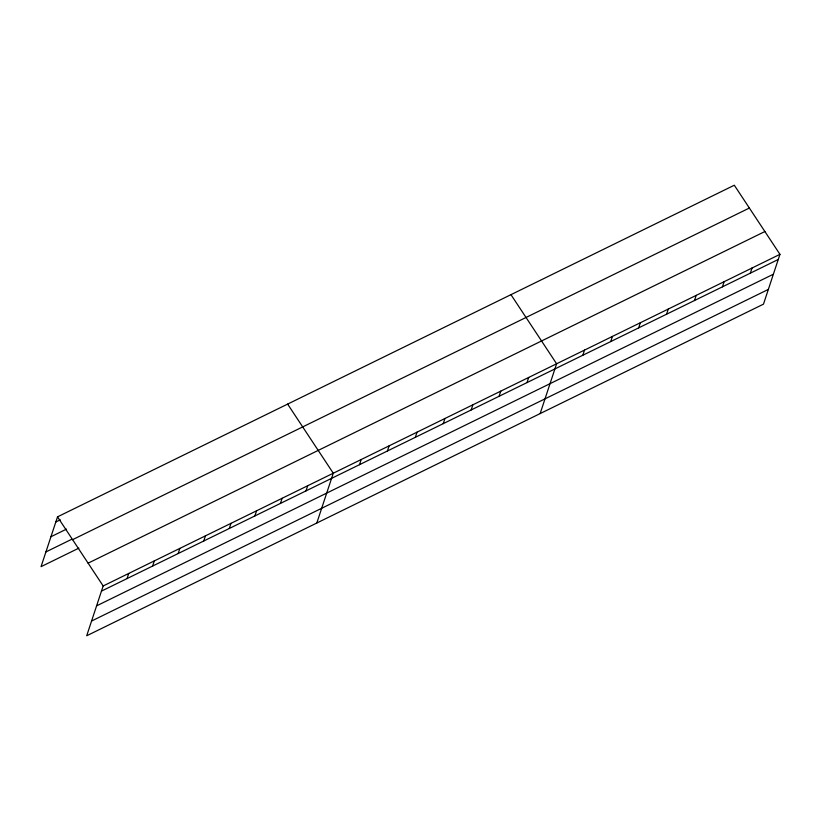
<?xml version="1.0" encoding="UTF-8"?>
<svg xmlns="http://www.w3.org/2000/svg" width="821" height="821" viewBox="0 0 821 821"><rect width="100%" height="100%" fill="white"/><g stroke="black" fill="none" stroke-linecap="round" stroke-linejoin="round"><path stroke-width="1.23" d="M779.95 254.336L103.169 585.968L86.698 635.772L763.479 304.15L779.95 254.336L734.302 185.228L57.521 516.85L41.05 566.664L78.847 548.141M127.039 578.589L128.743 573.438M152.603 566.059L154.307 560.917M178.167 553.528L179.871 548.387M203.741 541.008L205.435 535.856M229.305 528.478L231.009 523.326M254.869 515.947L256.573 510.806M280.443 503.417L282.137 498.275M306.007 490.886L307.711 485.745M316.803 523.018L333.275 473.214L287.627 404.096M359.495 464.686L361.189 459.534M387.409 451.006L389.113 445.854M415.323 437.326L417.027 432.174M443.237 423.646L444.941 418.494M471.162 409.966L472.865 404.815M499.076 396.286L500.779 391.135M526.99 382.607L528.693 377.455M540.146 413.579L556.617 363.775L510.96 294.657M582.828 355.247L584.531 350.095M610.742 341.567L612.445 336.415M638.666 327.887L640.359 322.735M666.58 314.207L668.284 309.055M694.494 300.527L696.198 295.375M722.418 286.847L724.112 281.695M750.332 273.167L752.036 268.015M55.818 522.002L60.261 519.826M50.943 536.739L66.511 529.114M45.925 551.917L71.489 539.397M72.587 539.664L749.368 208.031M88.104 563.165L764.885 231.532M101.465 591.12L778.246 259.487M96.591 605.857L773.372 274.224M91.572 621.035L768.353 289.413M57.521 516.85L103.169 585.968"/></g></svg>
